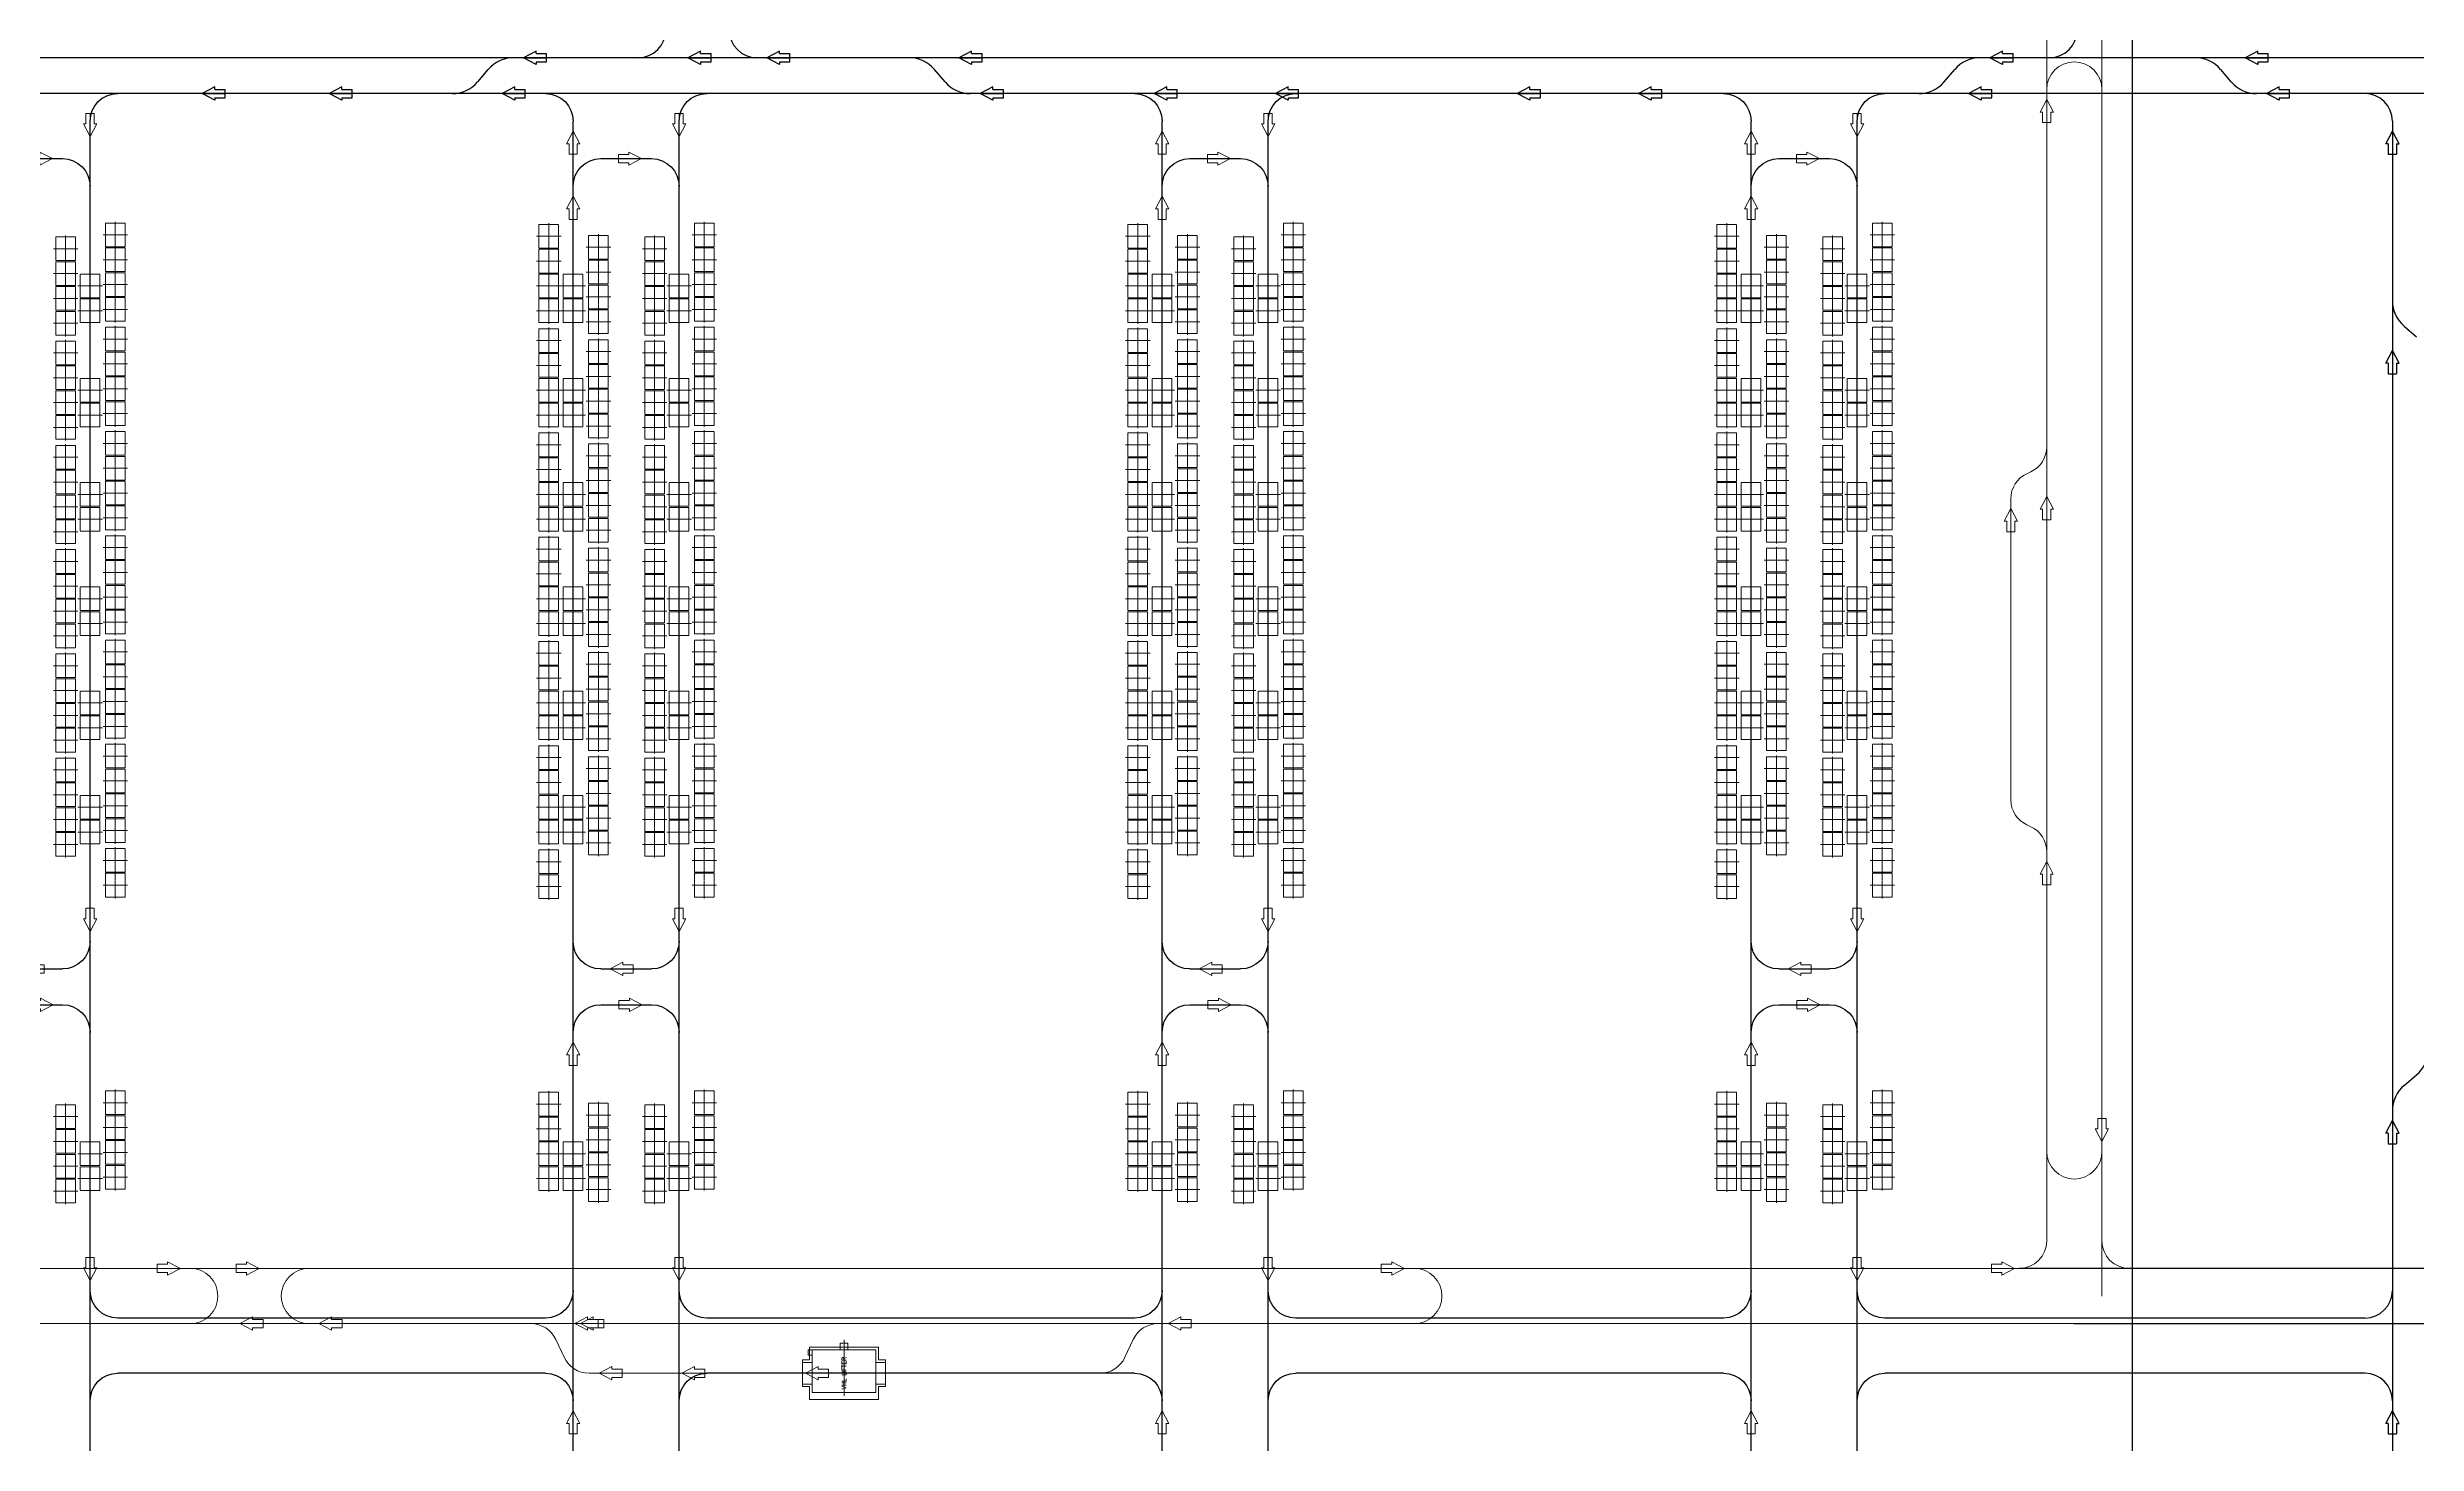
# Model space of a CAD drawing. Header units: millimetres. Extents: x -128 to 670218, y 27186 to 149492.
# Drawn here: x 289895 to 332827, y 54409 to 79724 of the extents above; entities that cross this region are included whole.
import ezdxf
from ezdxf.enums import TextEntityAlignment as Align

# ---------------------------------------------------------------- set-up
doc = ezdxf.new("R2010")
doc.units = ezdxf.units.MM
for name, pattern in [('ACAD_ISO08W100', [36, 24, -3, 6, -3]), ('AM_ISO08W050', [18, 12, -1.5, 3, -1.5]), ('XAT-M16_6F_EQ Layout_20211120$0$ACAD_ISO08W100', [36, 24, -3, 6, -3])]:
    doc.linetypes.add(name, pattern=pattern)
for name, color, linetype, lineweight in [('_CLINE', 4, 'XAT-M16_6F_EQ Layout_20211120$0$ACAD_ISO08W100', 9), ('CL', 4, 'Continuous', 9), ('CLINE', 4, 'ACAD_ISO08W100', 9), ('DIRECT', 40, 'Continuous', 9), ('LINE_EQ', 4, 'AM_ISO08W050', 20), ('LINE_STB', 151, 'Continuous', 30), ('Rail Block(Upper)', 191, 'Continuous', 18), ('Rail_H6022(Upper)', 6, 'Continuous', 18), ('TXT', 3, 'Continuous', 9), ('ZONE', 8, 'Continuous', 9)]:
    doc.layers.add(name, color=color, linetype=linetype, lineweight=lineweight)
doc.layers.add('Rail_Block(Upper)', color=6, linetype='Continuous')
doc.layers.add('Rail_H4822(Lower)', color=7, linetype='Continuous')
doc.styles.add('CF-FNT', font='romans.shx', dxfattribs={"width": 0.85, "bigfont": 'bigfont.shx'})

# ---------------------------------------------------------------- blocks, each defined once
blk = doc.blocks.new('*U3')
at = {"color": 0, "linetype": 'ByBlock'}
for p, q in [((-120, -230), (0, 0)), ((0, 0), (0, -420)), ((120, -230), (0, 0)), ((-75, -230), (-120, -230)), ((-75, -230), (-75, -420)), ((75, -420), (-75, -420)), ((75, -230), (75, -420)), ((75, -230), (120, -230))]:
    blk.add_line(p, q, dxfattribs=at)
blk = doc.blocks.new('A$C31676947')
at = {"layer": 'Rail_H4822(Lower)'}
for p, q in [((500, 47250), (500, 500)), ((2420, 47250), (2420, 500)), ((1000, 46570), (1920, 46570)), ((1000, 31870), (1920, 31870)), ((1000, 31220), (1920, 31220)), ((1000, 16520), (1920, 16520)), ((1000, 15870), (1920, 15870)), ((1000, 1180), (1920, 1180))]:
    blk.add_line(p, q, dxfattribs=at)
for centre, start, end in [((0, 47250), 0, 90), ((2920, 47250), 90, 180), ((1000, 46070), 90, 180), ((1920, 46070), 0, 90), ((1000, 32370), 180, 270), ((1920, 32370), 270, 0), ((1000, 30720), 90, 180), ((1920, 30720), 0, 90), ((0, 23700), 270, 0), ((2920, 23700), 180, 270), ((0, 21700), 0, 90), ((2920, 21700), 90, 180), ((1000, 17020), 180, 270), ((1920, 17020), 270, 0), ((1000, 15370), 90, 180), ((1920, 15370), 0, 90), ((1000, 1680), 180, 270), ((1920, 1680), 270, 0), ((0, 500), 270, 0), ((2920, 500), 180, 270)]:
    blk.add_arc(centre, 500, start, end, dxfattribs=at)
at = {"layer": 'DIRECT'}
for p, rotation in [((500, 46970), 180), ((1180, 46570), 89.99999999999999), ((500, 32550), 180), ((500, 23880), 180), ((500, 17200), 180), ((500, 1860), 180), ((1740, 1180), 270), ((500, 680), 180)]:
    blk.add_blockref('*U3', p, dxfattribs=dict(at, rotation=rotation))
for p in [(2420, 47070), (2420, 45890), (2420, 30540), (2420, 21520), (2420, 15190), (2420, 780)]:
    blk.add_blockref('*U3', p, dxfattribs=at)
at = {"layer": 'DIRECT', "lineweight": -2}
for p, rotation in [((1750, 31870), 270), ((1170, 31220), 89.99999999999999), ((1750, 16520), 270), ((1170, 15870), 89.99999999999999)]:
    blk.add_blockref('*U3', p, dxfattribs=dict(at, rotation=rotation))
blk = doc.blocks.new('*U574')
at = {"color": 0, "linetype": 'ByBlock'}
for p, q in [((-120, -230), (0, 0)), ((0, 0), (0, -420)), ((120, -230), (0, 0)), ((-75, -230), (-120, -230)), ((-75, -230), (-75, -420)), ((75, -420), (-75, -420)), ((75, -230), (75, -420)), ((75, -230), (120, -230))]:
    blk.add_line(p, q, dxfattribs=at)
blk = doc.blocks.new('*U408')
at = {"color": 0, "linetype": 'ByBlock'}
for p, q in [((-120, -230), (0, 0)), ((0, 0), (0, -420)), ((120, -230), (0, 0)), ((-75, -230), (-120, -230)), ((-75, -230), (-75, -420)), ((75, -420), (-75, -420)), ((75, -230), (75, -420)), ((75, -230), (120, -230))]:
    blk.add_line(p, q, dxfattribs=at)
blk = doc.blocks.new('*U454')
at = {"color": 0, "linetype": 'ByBlock'}
for p, q in [((-120, -230), (0, 0)), ((0, 0), (0, -420)), ((120, -230), (0, 0)), ((-75, -230), (-120, -230)), ((-75, -230), (-75, -420)), ((75, -420), (-75, -420)), ((75, -230), (75, -420)), ((75, -230), (120, -230))]:
    blk.add_line(p, q, dxfattribs=at)
blk = doc.blocks.new('*U424')
at = {"color": 0, "linetype": 'ByBlock'}
for p, q in [((-120, -230), (0, 0)), ((0, 0), (0, -420)), ((120, -230), (0, 0)), ((-75, -230), (-120, -230)), ((-75, -230), (-75, -420)), ((75, -420), (-75, -420)), ((75, -230), (75, -420)), ((75, -230), (120, -230))]:
    blk.add_line(p, q, dxfattribs=at)
blk = doc.blocks.new('*U788')
at = {"color": 0, "linetype": 'ByBlock'}
for p, q in [((-120, -230), (0, 0)), ((0, 0), (0, -420)), ((120, -230), (0, 0)), ((-75, -230), (-120, -230)), ((-75, -230), (-75, -420)), ((75, -420), (-75, -420)), ((75, -230), (75, -420)), ((75, -230), (120, -230))]:
    blk.add_line(p, q, dxfattribs=at)
blk = doc.blocks.new('*U790')
at = {"color": 0, "linetype": 'ByBlock'}
for p, q in [((-120, -230), (0, 0)), ((0, 0), (0, -420)), ((120, -230), (0, 0)), ((-75, -230), (-120, -230)), ((-75, -230), (-75, -420)), ((75, -420), (-75, -420)), ((75, -230), (75, -420)), ((75, -230), (120, -230))]:
    blk.add_line(p, q, dxfattribs=at)
blk = doc.blocks.new('*U748')
at = {"color": 0, "linetype": 'ByBlock'}
for p, q in [((-120, -230), (0, 0)), ((0, 0), (0, -420)), ((120, -230), (0, 0)), ((-75, -230), (-120, -230)), ((-75, -230), (-75, -420)), ((75, -420), (-75, -420)), ((75, -230), (75, -420)), ((75, -230), (120, -230))]:
    blk.add_line(p, q, dxfattribs=at)
blk = doc.blocks.new('*U749')
at = {"color": 0, "linetype": 'ByBlock'}
for p, q in [((-120, -230), (0, 0)), ((0, 0), (0, -420)), ((120, -230), (0, 0)), ((-75, -230), (-120, -230)), ((-75, -230), (-75, -420)), ((75, -420), (-75, -420)), ((75, -230), (75, -420)), ((75, -230), (120, -230))]:
    blk.add_line(p, q, dxfattribs=at)
blk = doc.blocks.new('*U756')
at = {"color": 0, "linetype": 'ByBlock'}
for p, q in [((-120, -230), (0, 0)), ((0, 0), (0, -420)), ((120, -230), (0, 0)), ((-75, -230), (-120, -230)), ((-75, -230), (-75, -420)), ((75, -420), (-75, -420)), ((75, -230), (75, -420)), ((75, -230), (120, -230))]:
    blk.add_line(p, q, dxfattribs=at)
blk = doc.blocks.new('*U651')
at = {"color": 0, "linetype": 'ByBlock'}
for p, q in [((-120, -230), (0, 0)), ((0, 0), (0, -420)), ((120, -230), (0, 0)), ((-75, -230), (-120, -230)), ((-75, -230), (-75, -420)), ((75, -420), (-75, -420)), ((75, -230), (75, -420)), ((75, -230), (120, -230))]:
    blk.add_line(p, q, dxfattribs=at)
blk = doc.blocks.new('*U385')
at = {"color": 0, "linetype": 'ByBlock'}
for p, q in [((-120, -230), (0, 0)), ((0, 0), (0, -420)), ((120, -230), (0, 0)), ((-75, -230), (-120, -230)), ((-75, -230), (-75, -420)), ((75, -420), (-75, -420)), ((75, -230), (75, -420)), ((75, -230), (120, -230))]:
    blk.add_line(p, q, dxfattribs=at)
blk = doc.blocks.new('*U386')
at = {"color": 0, "linetype": 'ByBlock'}
for p, q in [((-120, -230), (0, 0)), ((0, 0), (0, -420)), ((120, -230), (0, 0)), ((-75, -230), (-120, -230)), ((-75, -230), (-75, -420)), ((75, -420), (-75, -420)), ((75, -230), (75, -420)), ((75, -230), (120, -230))]:
    blk.add_line(p, q, dxfattribs=at)
blk = doc.blocks.new('*U387')
at = {"color": 0, "linetype": 'ByBlock'}
for p, q in [((-120, -230), (0, 0)), ((0, 0), (0, -420)), ((120, -230), (0, 0)), ((-75, -230), (-120, -230)), ((-75, -230), (-75, -420)), ((75, -420), (-75, -420)), ((75, -230), (75, -420)), ((75, -230), (120, -230))]:
    blk.add_line(p, q, dxfattribs=at)
blk = doc.blocks.new('*U354')
at = {"color": 0, "linetype": 'ByBlock'}
for p, q in [((-120, -230), (0, 0)), ((0, 0), (0, -420)), ((120, -230), (0, 0)), ((-75, -230), (-120, -230)), ((-75, -230), (-75, -420)), ((75, -420), (-75, -420)), ((75, -230), (75, -420)), ((75, -230), (120, -230))]:
    blk.add_line(p, q, dxfattribs=at)
blk = doc.blocks.new('*U359')
at = {"color": 0, "linetype": 'ByBlock'}
for p, q in [((-120, -230), (0, 0)), ((0, 0), (0, -420)), ((120, -230), (0, 0)), ((-75, -230), (-120, -230)), ((-75, -230), (-75, -420)), ((75, -420), (-75, -420)), ((75, -230), (75, -420)), ((75, -230), (120, -230))]:
    blk.add_line(p, q, dxfattribs=at)
blk = doc.blocks.new('*U360')
at = {"color": 0, "linetype": 'ByBlock'}
for p, q in [((-120, -230), (0, 0)), ((0, 0), (0, -420)), ((120, -230), (0, 0)), ((-75, -230), (-120, -230)), ((-75, -230), (-75, -420)), ((75, -420), (-75, -420)), ((75, -230), (75, -420)), ((75, -230), (120, -230))]:
    blk.add_line(p, q, dxfattribs=at)
blk = doc.blocks.new('*U14')
at = {"color": 0, "linetype": 'ByBlock'}
for p, q in [((-120, -230), (0, 0)), ((0, 0), (0, -420)), ((120, -230), (0, 0)), ((-75, -230), (-120, -230)), ((-75, -230), (-75, -420)), ((75, -420), (-75, -420)), ((75, -230), (75, -420)), ((75, -230), (120, -230))]:
    blk.add_line(p, q, dxfattribs=at)
blk = doc.blocks.new('*U16')
at = {"color": 0, "linetype": 'ByBlock'}
for p, q in [((-120, -230), (0, 0)), ((0, 0), (0, -420)), ((120, -230), (0, 0)), ((-75, -230), (-120, -230)), ((-75, -230), (-75, -420)), ((75, -420), (-75, -420)), ((75, -230), (75, -420)), ((75, -230), (120, -230))]:
    blk.add_line(p, q, dxfattribs=at)
blk = doc.blocks.new('*U99')
at = {"color": 0, "linetype": 'ByBlock'}
for p, q in [((-120, -230), (0, 0)), ((0, 0), (0, -420)), ((120, -230), (0, 0)), ((-75, -230), (-120, -230)), ((-75, -230), (-75, -420)), ((75, -420), (-75, -420)), ((75, -230), (75, -420)), ((75, -230), (120, -230))]:
    blk.add_line(p, q, dxfattribs=at)
blk = doc.blocks.new('*U100')
at = {"color": 0, "linetype": 'ByBlock'}
for p, q in [((-120, -230), (0, 0)), ((0, 0), (0, -420)), ((120, -230), (0, 0)), ((-75, -230), (-120, -230)), ((-75, -230), (-75, -420)), ((75, -420), (-75, -420)), ((75, -230), (75, -420)), ((75, -230), (120, -230))]:
    blk.add_line(p, q, dxfattribs=at)
blk = doc.blocks.new('EG-TR_ARW_1-2')
at = {"color": 0, "linetype": 'ByBlock'}
for p, q in [((-120, -230), (0, 0)), ((0, 0), (0, -420)), ((120, -230), (0, 0)), ((-75, -230), (-120, -230)), ((-75, -230), (-75, -420)), ((75, -420), (-75, -420)), ((75, -230), (75, -420)), ((75, -230), (120, -230))]:
    blk.add_line(p, q, dxfattribs=at)
blk = doc.blocks.new('A$C90e8e326')
at = {"layer": 'Rail_Block(Upper)'}
for p, q in [((342241, 28250), (324586, 28250)), ((325586, 27250), (341241, 27250))]:
    blk.add_line(p, q, dxfattribs=at)
at = {"layer": 'Rail_H6022(Upper)'}
for p, q in [((325086, 28750), (325086, 75000)), ((326085, 27750), (326086, 75000)), ((324725, 42659), (324796, 42691)), ((324436, 36745), (324436, 42205)), ((324725, 36291), (324796, 36259)), ((6741, 28250), (324586, 28250)), ((261647, 27250), (325586, 27250)), ((298219, 26640), (298070, 26960)), ((308383, 26640), (308532, 26960)), ((298673, 26350), (307929, 26350))]:
    blk.add_line(p, q, dxfattribs=at)
for centre, start, end in [((325586, 49625), 0, 180), ((324586, 43145), 294.8882, 0), ((324936, 42205), 114.8882, 180), ((324936, 36745), 180, 245.1118), ((324586, 35805), 0, 65.1118), ((325586, 30371), 180, 0), ((324586, 28750), 270, 0), ((326585, 28750), 180, 270), ((291446, 27750), 270, 90), ((293596, 27750), 90, 270), ((313627, 27750), 270, 90), ((297617, 26750), 24.8882, 90), ((308985, 26750), 90, 155.1118), ((298673, 26850), 204.8882, 270), ((307929, 26850), 270, 335.1118)]:
    blk.add_arc(centre, 500, start, end, dxfattribs=at)
at = {"layer": 'Rail_H6022(Upper)', "xscale": -1}
for p in [(325086, 49445), (325086, 42245), (324436, 42025), (325085, 35625)]:
    blk.add_blockref('EG-TR_ARW_1-2', p, dxfattribs=at)
at = {"layer": 'Rail_H6022(Upper)'}
for p, xscale, rotation in [((326086, 30551), -1, 180), ((291266, 28250), -1, 270), ((292696, 28250), -1, 270), ((313447, 28250), -1, 270), ((324505, 28250), -1, 270), ((292346, 27250), -1.000000000000001, 90), ((293776, 27250), -1.000000000000001, 90), ((298416, 27250), -1.000000000000001, 90), ((298517, 27250), -1.000000000000001, 90), ((298853, 26350), -1.000000000000001, 90)]:
    blk.add_blockref('EG-TR_ARW_1-2', p, dxfattribs=dict(at, xscale=xscale, rotation=rotation))
at = {"layer": 'Rail_H6022(Upper)', "lineweight": -2, "xscale": -1.000000000000001, "rotation": 90}
for p in [(309165, 27250), (300353, 26350)]:
    blk.add_blockref('EG-TR_ARW_1-2', p, dxfattribs=at)
blk = doc.blocks.new('*U825')
at = {"color": 0, "linetype": 'ByBlock', "lineweight": -2}
for points in [[(-350, -575), (-350, 575), (425, 575), (425, -575)], [(196, 575), (196, 750), (-196, 750), (-196, 575)], [(545, -72), (545, 72), (425, 72), (425, -72)], [(196, -750), (196, -575), (-196, -575), (-196, -750)]]:
    blk.add_lwpolyline(points, close=True, dxfattribs=at)
at = {"color": 0}
blk.add_lwpolyline([(325, 650), (325, 575), (425, 575), (425, 650)], close=True, dxfattribs=at)
at = {"layer": 'CL'}
blk.add_line((0, 750), (0, -750), dxfattribs=at)
at = {"layer": 'CLINE'}
blk.add_line((-411, 0), (604, 0), dxfattribs=at)
at = {"layer": 'ZONE'}
for p, q in [((-240, 625), (-475, 625)), ((-475, 625), (-475, -625)), ((-240, 625), (-240, 750)), ((-240, 750), (240, 750)), ((240, 750), (240, 625)), ((240, 625), (475, 625)), ((475, 625), (475, -625)), ((-475, -625), (-240, -625)), ((-240, -625), (-240, -750)), ((-240, -750), (240, -750)), ((240, -750), (240, -625)), ((475, -625), (240, -625))]:
    blk.add_line(p, q, dxfattribs=at)
at = {"layer": 'DIRECT', "lineweight": -2}
blk.add_blockref('EG-TR_ARW_1-2', (0, 700), dxfattribs=at)
at = {"layer": 'TXT', "style": 'CF-FNT', "flags": 8}
blk.add_attdef('UNITID', text='', height=80, dxfattribs=at).set_placement((0, 0), align=Align.MIDDLE_CENTER)
blk = doc.blocks.new('XAT-M16_6F_EQ Layout_20211120$0$EG-12_FOUP_(01)-pv')
at = {"layer": '_CLINE'}
for p, q in [((0, 211), (0, -235)), ((-239, -12), (239, -12))]:
    blk.add_line(p, q, dxfattribs=at)
at = {"layer": 'LINE_EQ'}
blk.add_lwpolyline([(-215, 166), (-215, -190), (215, -190), (215, 166)], close=True, dxfattribs=at)

msp = doc.modelspace()

# ---------------------------------------------------------------- linework, layer by layer
msp.add_lwpolyline([(252566, 79986), (327670, 79986), (327670, 27186), (252566, 27186)], close=True)
at = {"layer": 'Rail_H4822(Lower)'}
for p, q in [((326175, 79536), (76271, 79536)), ((411771, 79536), (326175, 79536)), ((297692, 79098), (297884, 79325)), ((306161, 79098), (305969, 79325)), ((324266, 79098), (324458, 79325)), ((329468, 79098), (329276, 79325)), ((337538, 78886), (75798, 78886)), ((332388, 78387), (332388, 31636)), ((332600, 74669), (332827, 74477)), ((332600, 60904), (332827, 61096)), ((298922, 56686), (291169, 56686)), ((309595, 56686), (301842, 56686)), ((320268, 56686), (312515, 56686)), ((331888, 56686), (323188, 56686)), ((298922, 55686), (291169, 55686)), ((309595, 55686), (301842, 55686)), ((320268, 55686), (312515, 55686)), ((331888, 55686), (323188, 55686))]:
    msp.add_line(p, q, dxfattribs=at)
for centre, radius, start, end in [((300601, 80036), 500, 270, 90), ((302751, 80036), 500, 90, 270), ((326175, 80036), 500, 270, 90), ((298341, 78936), 600, 90, 139.6984), ((305511, 78936), 600, 40.3016, 90), ((324915, 78936), 600, 90, 139.6984), ((328818, 78936), 600, 40.3016, 90), ((297234, 79486), 600, 270, 319.6984), ((306618, 79486), 600, 220.3016, 270), ((323808, 79486), 600, 270, 319.6984), ((329925, 79486), 600, 220.3016, 270), ((331888, 78387), 500, 0, 90), ((332988, 75127), 600, 180, 229.6984), ((332438, 61553), 600, 310.3016, 0), ((332988, 60446), 600, 130.3016, 180), ((331888, 57186), 500, 270, 0), ((331888, 55186), 500, 0, 90)]:
    msp.add_arc(centre, radius, start, end, dxfattribs=at)

# ---------------------------------------------------------------- block references
at = {"layer": 'LINE_EQ', "rotation": 89.99999999999999}
for p in [(290657, 75398), (299410, 75398), (301330, 75398), (310083, 75398), (312003, 75398), (320756, 75398), (322676, 75398), (290657, 74948), (299410, 74948), (301330, 74948), (310083, 74948), (312003, 74948), (320756, 74948), (322676, 74948), (290657, 73508), (299410, 73508), (301330, 73508), (310083, 73508), (312003, 73508), (320756, 73508), (322676, 73508), (290657, 73058), (299410, 73058), (301330, 73058), (310083, 73058), (312003, 73058), (320756, 73058), (322676, 73058), (290657, 71618), (299410, 71618), (301330, 71618), (310083, 71618), (312003, 71618), (320756, 71618), (322676, 71618), (290657, 71168), (299410, 71168), (301330, 71168), (310083, 71168), (312003, 71168), (320756, 71168), (322676, 71168), (290657, 69728), (299410, 69728), (301330, 69728), (310083, 69728), (312003, 69728), (320756, 69728), (322676, 69728), (290657, 69278), (299410, 69278), (301330, 69278), (310083, 69278), (312003, 69278), (320756, 69278), (322676, 69278), (290657, 67838), (299410, 67838), (301330, 67838), (310083, 67838), (312003, 67838), (320756, 67838), (322676, 67838), (290657, 67388), (299410, 67388), (301330, 67388), (310083, 67388), (312003, 67388), (320756, 67388), (322676, 67388), (290657, 65948), (299410, 65948), (301330, 65948), (310083, 65948), (312003, 65948), (320756, 65948), (322676, 65948), (290657, 65498), (299410, 65498), (301330, 65498), (310083, 65498), (312003, 65498), (320756, 65498), (322676, 65498), (290657, 59664), (299410, 59664), (301330, 59664), (310083, 59664), (312003, 59664), (320756, 59664), (322676, 59664), (290657, 59214), (299410, 59214), (301330, 59214), (310083, 59214), (312003, 59214), (320756, 59214), (322676, 59214)]:
    msp.add_blockref('XAT-M16_6F_EQ Layout_20211120$0$EG-12_FOUP_(01)-pv', p, dxfattribs=at)
at = {"layer": 'LINE_STB', "rotation": 89.99999999999999}
for p in [(291114, 76324), (298967, 76298), (301787, 76324), (309640, 76298), (312460, 76324), (320313, 76298), (323133, 76324), (290214, 76073), (291114, 75874), (298967, 75848), (299867, 76099), (300887, 76073), (301787, 75874), (309640, 75848), (310540, 76099), (311560, 76073), (312460, 75874), (320313, 75848), (321213, 76099), (322233, 76073), (323133, 75874), (290214, 75623), (291114, 75424), (298967, 75398), (299867, 75649), (300887, 75623), (301787, 75424), (309640, 75398), (310540, 75649), (311560, 75623), (312460, 75424), (320313, 75398), (321213, 75649), (322233, 75623), (323133, 75424), (290214, 75173), (291114, 74974), (298967, 74948), (299867, 75199), (300887, 75173), (301787, 74974), (309640, 74948), (310540, 75199), (311560, 75173), (312460, 74974), (320313, 74948), (321213, 75199), (322233, 75173), (323133, 74974), (290214, 74723), (299867, 74749), (300887, 74723), (310540, 74749), (311560, 74723), (321213, 74749), (322233, 74723), (290214, 74183), (291114, 74434), (298967, 74408), (299867, 74209), (300887, 74183), (301787, 74434), (309640, 74408), (310540, 74209), (311560, 74183), (312460, 74434), (320313, 74408), (321213, 74209), (322233, 74183), (323133, 74434), (290214, 73733), (291114, 73984), (298967, 73958), (299867, 73759), (300887, 73733), (301787, 73984), (309640, 73958), (310540, 73759), (311560, 73733), (312460, 73984), (320313, 73958), (321213, 73759), (322233, 73733), (323133, 73984), (290214, 73283), (291114, 73534), (298967, 73508), (299867, 73309), (300887, 73283), (301787, 73534), (309640, 73508), (310540, 73309), (311560, 73283), (312460, 73534), (320313, 73508), (321213, 73309), (322233, 73283), (323133, 73534), (290214, 72833), (291114, 73084), (298967, 73058), (299867, 72859), (300887, 72833), (301787, 73084), (309640, 73058), (310540, 72859), (311560, 72833), (312460, 73084), (320313, 73058), (321213, 72859), (322233, 72833), (323133, 73084), (291114, 72544), (298967, 72518), (299867, 72319), (301787, 72544), (309640, 72518), (310540, 72319), (312460, 72544), (320313, 72518), (321213, 72319), (323133, 72544), (290214, 72293), (291114, 72094), (298967, 72068), (300887, 72293), (301787, 72094), (309640, 72068), (311560, 72293), (312460, 72094), (320313, 72068), (322233, 72293), (323133, 72094), (290214, 71843), (291114, 71644), (298967, 71618), (299867, 71869), (300887, 71843), (301787, 71644), (309640, 71618), (310540, 71869), (311560, 71843), (312460, 71644), (320313, 71618), (321213, 71869), (322233, 71843), (323133, 71644), (290214, 71393), (291114, 71194), (298967, 71168), (299867, 71419), (300887, 71393), (301787, 71194), (309640, 71168), (310540, 71419), (311560, 71393), (312460, 71194), (320313, 71168), (321213, 71419), (322233, 71393), (323133, 71194), (290214, 70943), (291114, 70654), (298967, 70628), (299867, 70969), (300887, 70943), (301787, 70654), (309640, 70628), (310540, 70969), (311560, 70943), (312460, 70654), (320313, 70628), (321213, 70969), (322233, 70943), (323133, 70654), (290214, 70403), (291114, 70204), (298967, 70178), (299867, 70429), (300887, 70403), (301787, 70204), (309640, 70178), (310540, 70429), (311560, 70403), (312460, 70204), (320313, 70178), (321213, 70429), (322233, 70403), (323133, 70204), (290214, 69953), (291114, 69754), (299867, 69979), (300887, 69953), (301787, 69754), (310540, 69979), (311560, 69953), (312460, 69754), (321213, 69979), (322233, 69953), (323133, 69754), (290214, 69503), (298967, 69728), (299867, 69529), (300887, 69503), (309640, 69728), (310540, 69529), (311560, 69503), (320313, 69728), (321213, 69529), (322233, 69503), (290214, 69053), (291114, 69304), (298967, 69278), (299867, 69079), (300887, 69053), (301787, 69304), (309640, 69278), (310540, 69079), (311560, 69053), (312460, 69304), (320313, 69278), (321213, 69079), (322233, 69053), (323133, 69304), (290214, 68513), (291114, 68764), (298967, 68738), (299867, 68539), (300887, 68513), (301787, 68764), (309640, 68738), (310540, 68539), (311560, 68513), (312460, 68764), (320313, 68738), (321213, 68539), (322233, 68513), (323133, 68764), (290214, 68063), (291114, 68314), (298967, 68288), (299867, 68089), (300887, 68063), (301787, 68314), (309640, 68288), (310540, 68089), (311560, 68063), (312460, 68314), (320313, 68288), (321213, 68089), (322233, 68063), (323133, 68314), (290214, 67613), (291114, 67864), (298967, 67838), (299867, 67639), (300887, 67613), (301787, 67864), (309640, 67838), (310540, 67639), (311560, 67613), (312460, 67864), (320313, 67838), (321213, 67639), (322233, 67613), (323133, 67864), (291114, 67414), (298967, 67388), (299867, 67189), (301787, 67414), (309640, 67388), (310540, 67189), (312460, 67414), (320313, 67388), (321213, 67189), (323133, 67414), (290214, 67163), (291114, 66874), (298967, 66848), (300887, 67163), (301787, 66874), (309640, 66848), (311560, 67163), (312460, 66874), (320313, 66848), (322233, 67163), (323133, 66874), (290214, 66623), (291114, 66424), (298967, 66398), (299867, 66649), (300887, 66623), (301787, 66424), (309640, 66398), (310540, 66649), (311560, 66623), (312460, 66424), (320313, 66398), (321213, 66649), (322233, 66623), (323133, 66424), (290214, 66173), (291114, 65974), (298967, 65948), (299867, 66199), (300887, 66173), (301787, 65974), (309640, 65948), (310540, 66199), (311560, 66173), (312460, 65974), (320313, 65948), (321213, 66199), (322233, 66173), (323133, 65974), (290214, 65723), (291114, 65524), (298967, 65498), (299867, 65749), (300887, 65723), (301787, 65524), (309640, 65498), (310540, 65749), (311560, 65723), (312460, 65524), (320313, 65498), (321213, 65749), (322233, 65723), (323133, 65524), (290214, 65273), (299867, 65299), (300887, 65273), (310540, 65299), (311560, 65273), (321213, 65299), (322233, 65273), (291114, 64984), (298967, 64958), (301787, 64984), (309640, 64958), (312460, 64984), (320313, 64958), (323133, 64984), (291114, 64534), (298967, 64508), (301787, 64534), (309640, 64508), (312460, 64534), (320313, 64508), (323133, 64534), (290214, 60339), (291114, 60590), (298967, 60564), (299867, 60365), (300887, 60339), (301787, 60590), (309640, 60564), (310540, 60365), (311560, 60339), (312460, 60590), (320313, 60564), (321213, 60365), (322233, 60339), (323133, 60590), (290214, 59889), (291114, 60140), (298967, 60114), (299867, 59915), (300887, 59889), (301787, 60140), (309640, 60114), (310540, 59915), (311560, 59889), (312460, 60140), (320313, 60114), (321213, 59915), (322233, 59889), (323133, 60140), (290214, 59439), (291114, 59690), (298967, 59664), (299867, 59465), (300887, 59439), (301787, 59690), (309640, 59664), (310540, 59465), (311560, 59439), (312460, 59690), (320313, 59664), (321213, 59465), (322233, 59439), (323133, 59690), (291114, 59240), (298967, 59214), (299867, 59015), (301787, 59240), (309640, 59214), (310540, 59015), (312460, 59240), (320313, 59214), (321213, 59015), (323133, 59240), (290214, 58989), (300887, 58989), (311560, 58989), (322233, 58989)]:
    msp.add_blockref('XAT-M16_6F_EQ Layout_20211120$0$EG-12_FOUP_(01)-pv', p, dxfattribs=at)
at = {"layer": 'Rail Block(Upper)'}
ref = msp.add_blockref('*U825', (304330, 55686), dxfattribs=dict(at, rotation=89.99999999999999))
ref.add_attrib('UNITID', 'VHL LIFTER', dxfattribs={"layer": 'TXT', "height": 80, "rotation": 90, "style": 'CF-FNT'}).set_placement((304330, 55686), align=Align.MIDDLE_CENTER)
at = {"layer": 'Rail_H4822(Lower)'}
msp.add_blockref('A$C90e8e326', (1038, 29336), dxfattribs=at)
at = {"layer": 'Rail_H4822(Lower)', "xscale": -1}
for name, p, rotation in [('*U360', (298521, 79536), 90), ('*U408', (301501, 79536), 90), ('*U574', (302931, 79536), 90), ('*U354', (306411, 79536), 90), ('*U386', (325095, 79536), 90), ('*U100', (329718, 79536), 90), ('*U454', (292698, 78886), 90), ('*U788', (294998, 78886), 90), ('*U359', (298134, 78886), 90), ('*U387', (306798, 78886), 90), ('*U756', (309948, 78886), 90), ('*U651', (312148, 78886), 90), ('*U424', (316528, 78886), 90), ('*U790', (318728, 78886), 90), ('*U385', (324708, 78886), 90), ('*U99', (330105, 78886), 90), ('A$C31676947', (288249, 78886), 180), ('A$C31676947', (298922, 78886), 180), ('A$C31676947', (309595, 78886), 180), ('A$C31676947', (320268, 78886), 180)]:
    msp.add_blockref(name, p, dxfattribs=dict(at, rotation=rotation))
for name, p in [('*U749', (332388, 78207)), ('*U16', (332388, 74227)), ('*U14', (332388, 60267)), ('*U748', (332388, 55006))]:
    msp.add_blockref(name, p, dxfattribs=at)

doc.saveas('drawing.dxf')
